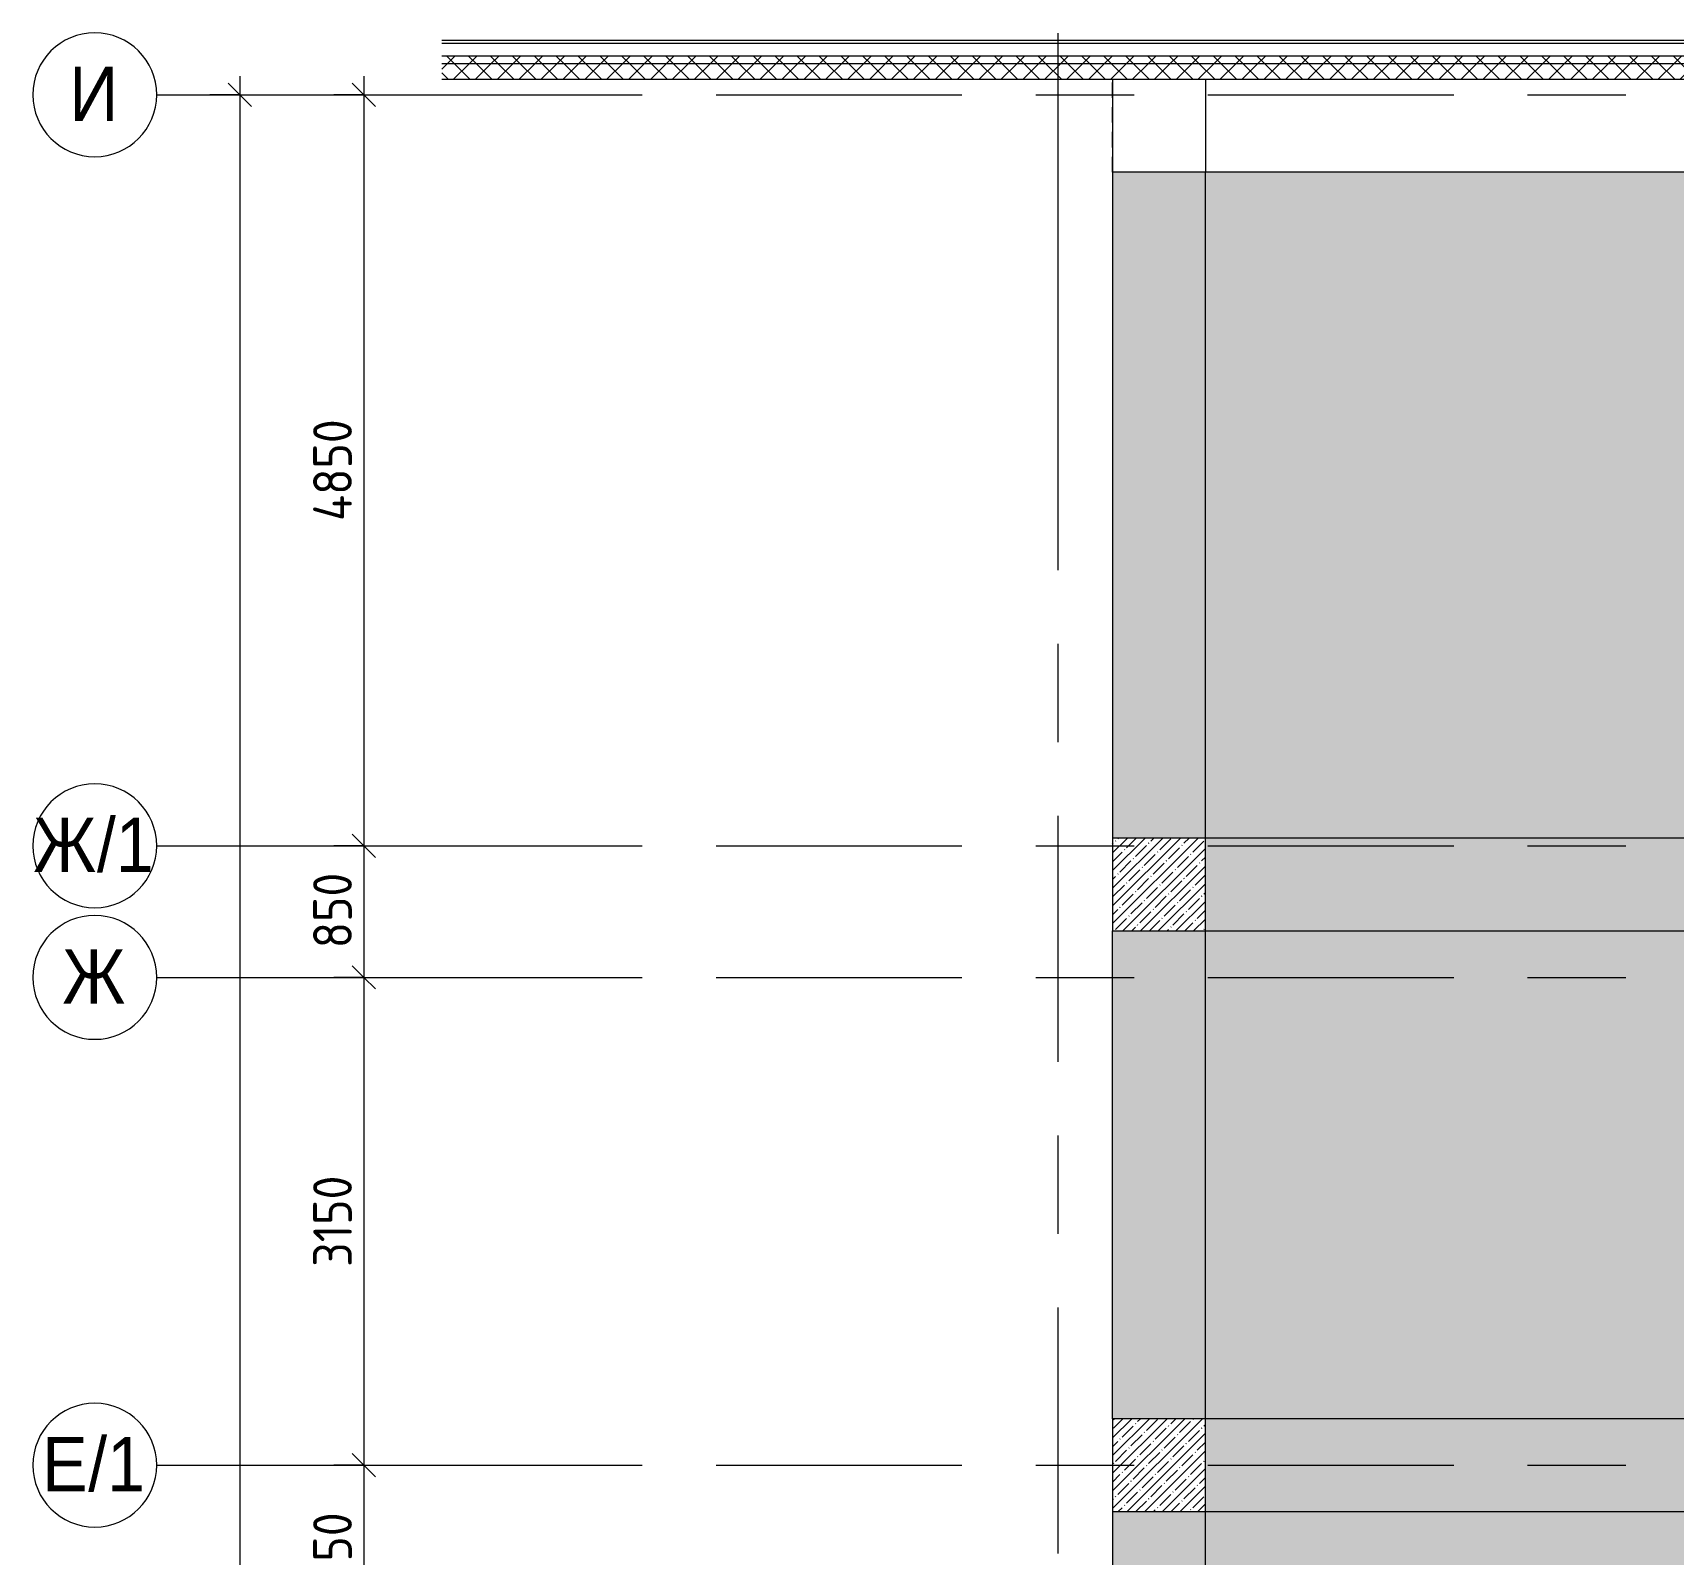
# Model space of a CAD drawing. Header units: millimetres. Extents: x -2911 to 191903, y -8553 to 29000.
# Drawn here: x -2911 to 7680, y 17575 to 27400 of the extents above; entities that cross this region are included whole.
import ezdxf

# ---------------------------------------------------------------- set-up
doc = ezdxf.new("R2010")
doc.units = ezdxf.units.MM
doc.linetypes.add('200_ШТРИХ__ш1_п0_6_', pattern=[160, 100, -60])
doc.linetypes.add('Осевая', pattern=[3175, 635, -476.25, 1587.5, -476.25])
for name, color, linetype, lineweight in [('A-ANNO-DIMS', 7, 'Continuous', 9), ('A-ANNO-DIMS-100', 7, 'Continuous', 9), ('A-DETL-MBND', 7, '200_ШТРИХ__ш1_п0_6_', 9), ('A-DETL-MBND-1', 7, 'Continuous', 9), ('A-FLOR', 7, 'Continuous', 9), ('A-WALL', 7, 'Continuous', 9), ('I-WALL', 7, 'Continuous', 9), ('S-COLS', 7, 'Continuous', 9), ('Оси', 7, 'Continuous', 9), ('Оси-1', 7, 'Continuous', 20), ('Оси-2', 7, 'Осевая', 9)]:
    doc.layers.add(name, color=color, linetype=linetype, lineweight=lineweight)
doc.layers.add('A-WALL-3', color=7, linetype='Continuous', lineweight=13, true_color=0x3c3c3c)
doc.layers.add('A-WALL-FNSH-1', color=7, linetype='Continuous', lineweight=9, true_color=0x3c3c3c)
doc.styles.add('Arial', font='arial.ttf', dxfattribs={"width": 0.9, "height": 350})
doc.styles.add('ISOCPEUR', font='isocpeur.ttf', dxfattribs={"width": 0.9, "height": 250})
doc.dimstyles.new('ISO-2_5_0_9К_БОЛЬШОЙ', dxfattribs={"dimscale": 304.8, "dimtxt": 248.995294, "dimasz": 0.492126, "dimexe": 0.393701, "dimexo": 0.984252, "dimgap": 0, "dimtad": 1, "dimdec": 0, "dimrnd": 10, "dimzin": 0, "dimdsep": 46, "dimtxsty": 'ISOCPEUR', "dimblk1": 'OBLIQUE', "dimblk2": 'OBLIQUE', "dimsah": 1, "dimcen": 0.09, "dimdle": 0.393701, "dimazin": 0, "dimtfac": 1, "dimtdec": 4, "dimtix": 1, "dimtmove": 0, "dimatfit": 3, "dimfxl": 1, "dimtvp": 1, "dimtolj": 1, "dimtzin": 0, "dimarcsym": 2})
doc.dimstyles.new('ISO-2_5_0_9К_БОЛЬШОЙ_1', dxfattribs={"dimscale": 304.8, "dimtxt": 248.995294, "dimasz": 0.492126, "dimexe": 0.393701, "dimexo": 0.984252, "dimgap": 0, "dimtad": 1, "dimdec": 0, "dimrnd": 10, "dimzin": 0, "dimdsep": 46, "dimtxsty": 'ISOCPEUR', "dimblk1": 'OBLIQUE', "dimblk2": 'OBLIQUE', "dimsah": 1, "dimcen": 0.09, "dimdle": 0.393701, "dimazin": 0, "dimtfac": 1, "dimtdec": 4, "dimtix": 1, "dimtmove": 2, "dimatfit": 3, "dimfxl": 1, "dimtvp": 1, "dimtolj": 1, "dimtzin": 0, "dimarcsym": 2})
pattern_1 = [(45, (0, 0), (-70.71068, 70.71068), []), (135, (0, 0), (-70.71068, -70.71068), [])]

# ---------------------------------------------------------------- blocks, each defined once
blk = doc.blocks.new('BSC_Колонна _Прямоугольная - 600х600-V21-План потолков с обозначением видов отделки и геометрии 2 этажа в осях 1-12')
at = {"layer": 'A-DETL-MBND'}
for p, q in [((-300, -300), (-300, 300)), ((300, 300), (300, -300)), ((300, -300), (-300, -300))]:
    blk.add_line(p, q, dxfattribs=at)
blk = doc.blocks.new('BSC_Колонна _Прямоугольная - 600х600-17858062-План потолков с обозначением видов отделки и геометрии 2 этажа в осях 1-12')
at = {"layer": 'S-COLS'}
h = blk.add_hatch(dxfattribs=at)
h.set_pattern_fill('FP_26', color=256, style=0, pattern_type=2)
h.set_pattern_definition([(45, (-4360, -18150), (-57.02463, 57.02463), []), (45, (-4302.975, -18150), (-57.02463, 57.02463), [100.806, -20.161, 3.353, -16.808])])
h.paths.add_polyline_path([(-300, -300), (300, -300), (300, 300), (-300, 300)])
for p, q in [((300, 300), (-300, 300)), ((-300, 300), (-300, -300)), ((300, -300), (300, 300)), ((-300, -300), (300, -300))]:
    blk.add_line(p, q, dxfattribs=at)
blk = doc.blocks.new('BSC_Колонна _Прямоугольная - 600х600-V22-План потолков с обозначением видов отделки и геометрии 2 этажа в осях 1-12')
at = {"layer": 'S-COLS'}
h = blk.add_hatch(dxfattribs=at)
h.set_pattern_fill('FP_27', color=256, style=0, pattern_type=2)
h.set_pattern_definition([(45, (-4360, -21900), (-57.02463, 57.02463), []), (45, (-4302.975, -21900), (-57.02463, 57.02463), [100.806, -20.161, 3.353, -16.808])])
h.paths.add_polyline_path([(-300, -300), (300, -300), (300, 300), (-300, 300)])
for p, q in [((300, 300), (-300, 300)), ((-300, 300), (-300, -300)), ((300, -300), (300, 300)), ((-300, -300), (300, -300))]:
    blk.add_line(p, q, dxfattribs=at)
blk = doc.blocks.new('Ось сетки - D8-29747960-План потолков с обозначением видов отделки и геометрии 2 этажа в осях 1-12')
at = {"layer": 'Оси-1'}
for start, end in [(360, 180), (180, 360)]:
    blk.add_arc((0, 0), 4, start, end, dxfattribs=at)
blk = doc.blocks.new('DIMBLOCK12-План потолков с обозначением видов отделки и геометрии 2 этажа в осях 1-12')
at = {"layer": 'A-ANNO-DIMS-100'}
for p, q in [((-774, 27120), (-774, 22150)), ((-968, 27000), (-654, 27000)), ((-774, 27000), (-968, 27000)), ((-968, 22150), (-654, 22150)), ((-774, 22150), (-968, 22150))]:
    blk.add_line(p, q, dxfattribs=at)
at = {"layer": 'A-ANNO-DIMS-100', "lineweight": 20}
for p, q in [((-774, 27000), (-849, 27075)), ((-774, 27000), (-699, 26925)), ((-774, 22150), (-849, 22225)), ((-774, 22150), (-699, 22075))]:
    blk.add_line(p, q, dxfattribs=at)
at = {"layer": 'A-ANNO-DIMS-100', "color": 0, "insert": (-1101, 24247), "char_height": 250, "width": 787.21, "attachment_point": 1, "rotation": 90, "line_spacing_factor": 1.149209, "style": 'ISOCPEUR'}
blk.add_mtext('4850', dxfattribs=at)
blk = doc.blocks.new('_Oblique')
at = {"color": 0, "linetype": 'ByBlock', "lineweight": -2}
blk.add_line((-0.5, -0.5), (0.5, 0.5), dxfattribs=at)
blk = doc.blocks.new('DIMBLOCK13-План потолков с обозначением видов отделки и геометрии 2 этажа в осях 1-12')
at = {"layer": 'A-ANNO-DIMS-100'}
for p, q in [((-968, 22150), (-654, 22150)), ((-774, 22150), (-968, 22150)), ((-774, 22150), (-774, 21300)), ((-968, 21300), (-654, 21300)), ((-774, 21300), (-968, 21300))]:
    blk.add_line(p, q, dxfattribs=at)
at = {"layer": 'A-ANNO-DIMS-100', "lineweight": 20}
for p, q in [((-774, 22150), (-849, 22225)), ((-774, 22150), (-699, 22075)), ((-774, 21300), (-849, 21375)), ((-774, 21300), (-699, 21225))]:
    blk.add_line(p, q, dxfattribs=at)
at = {"layer": 'A-ANNO-DIMS-100', "color": 0, "insert": (-1101, 21488), "char_height": 250, "width": 568.86, "attachment_point": 1, "rotation": 90, "line_spacing_factor": 1.149209, "style": 'ISOCPEUR'}
blk.add_mtext('850', dxfattribs=at)
blk = doc.blocks.new('DIMBLOCK14-План потолков с обозначением видов отделки и геометрии 2 этажа в осях 1-12')
at = {"layer": 'A-ANNO-DIMS-100'}
for p, q in [((-968, 21300), (-654, 21300)), ((-774, 21300), (-968, 21300)), ((-774, 21300), (-774, 18150)), ((-968, 18150), (-654, 18150)), ((-774, 18150), (-968, 18150))]:
    blk.add_line(p, q, dxfattribs=at)
at = {"layer": 'A-ANNO-DIMS-100', "lineweight": 20}
for p, q in [((-774, 21300), (-849, 21375)), ((-774, 21300), (-699, 21225)), ((-774, 18150), (-849, 18225)), ((-774, 18150), (-699, 18075))]:
    blk.add_line(p, q, dxfattribs=at)
at = {"layer": 'A-ANNO-DIMS-100', "color": 0, "insert": (-1101, 19431), "char_height": 250, "width": 706.76, "attachment_point": 1, "rotation": 90, "line_spacing_factor": 1.149209, "style": 'ISOCPEUR'}
blk.add_mtext('3150', dxfattribs=at)
blk = doc.blocks.new('DIMBLOCK15-План потолков с обозначением видов отделки и геометрии 2 этажа в осях 1-12')
at = {"layer": 'A-ANNO-DIMS-100', "lineweight": 20}
for p, q in [((-774, 18150), (-849, 18225)), ((-774, 18150), (-699, 18075)), ((-774, 17000), (-849, 17075)), ((-774, 17000), (-699, 16925))]:
    blk.add_line(p, q, dxfattribs=at)
at = {"layer": 'A-ANNO-DIMS-100'}
for p, q in [((-968, 18150), (-654, 18150)), ((-774, 18150), (-968, 18150)), ((-774, 18150), (-774, 17000)), ((-968, 17000), (-654, 17000)), ((-774, 17000), (-968, 17000))]:
    blk.add_line(p, q, dxfattribs=at)
at = {"layer": 'A-ANNO-DIMS-100', "color": 0, "insert": (-1101, 17302), "char_height": 250, "width": 655.05, "attachment_point": 1, "rotation": 90, "line_spacing_factor": 1.149209, "style": 'ISOCPEUR'}
blk.add_mtext('1150', dxfattribs=at)
blk = doc.blocks.new('DIMBLOCK22-План потолков с обозначением видов отделки и геометрии 2 этажа в осях 1-12')
at = {"layer": 'A-ANNO-DIMS-100'}
for p, q in [((-1574, 27120), (-1574, -120)), ((-1768, 27000), (-1454, 27000)), ((-1574, 27000), (-1768, 27000)), ((-1768, 0), (-1454, 0)), ((-1574, 0), (-1768, 0))]:
    blk.add_line(p, q, dxfattribs=at)
at = {"layer": 'A-ANNO-DIMS-100', "lineweight": 20}
for p, q in [((-1574, 27000), (-1649, 27075)), ((-1574, 27000), (-1499, 26925)), ((-1574, 0), (-1649, 75)), ((-1574, 0), (-1499, -75))]:
    blk.add_line(p, q, dxfattribs=at)
at = {"layer": 'A-ANNO-DIMS-100', "color": 0, "insert": (-1901, 13746), "char_height": 250, "width": 948.1, "attachment_point": 1, "rotation": 90, "line_spacing_factor": 1.149209, "style": 'ISOCPEUR'}
blk.add_mtext('27000', dxfattribs=at)

msp = doc.modelspace()

# ---------------------------------------------------------------- hatches: boundary and pattern name
at = {"layer": 'A-DETL-MBND-1'}
h = msp.add_hatch(color=256, dxfattribs=at)
h.paths.add_polyline_path([(4660, 15200), (4660, 17850), (4060, 17850), (4060, 15200), (4579.3, 15200)])
h.paths.add_polyline_path([(4660, 18450), (4660, 21600), (4060, 21600), (4060, 18450), (4660, 18450)])
h.paths.add_polyline_path([(13690, 17850), (13690, 18450), (4660, 18450), (4660, 17850), (9951, 17850)])
h.paths.add_polyline_path([(4660, 22200), (4660, 26500), (4060, 26500), (4060, 22200), (4586.5, 22200)])
h.paths.add_polyline_path([(5241.5, 21600), (13690, 21600), (13690, 22200), (4660, 22200), (4660, 21600), (4743.7, 21600)])
h = msp.add_hatch(color=256, dxfattribs=at)
h.paths.add_polyline_path([(13068.7, 15200), (13690, 15200), (13690, 17850), (4660, 17850), (4661, 15200), (12462.3, 15200)])
h.paths.add_polyline_path([(9104.5, 18450), (13690, 18450), (13690, 21600), (4660, 21600), (4660, 18450), (4795.8, 18450)])
h.paths.add_polyline_path([(9430.4, 22200), (13690, 22200), (13690, 26500), (4660, 26500), (4660, 22200), (5765.7, 22200)])
at = {"layer": 'A-WALL'}
h = msp.add_hatch(dxfattribs=at)
h.set_pattern_fill('FP_9', color=256, style=0, pattern_type=2)
h.set_pattern_definition(pattern_1)
h.paths.add_polyline_path([(-270.5, 27200), (13710, 27200), (13710, 27250), (-270.5, 27250)])
h = msp.add_hatch(dxfattribs=at)
h.set_pattern_fill('FP_9', color=256, style=0, pattern_type=2)
h.set_pattern_definition(pattern_1)
h.paths.add_polyline_path([(13689, 27100), (13710, 27100), (13710, 27200), (-270.5, 27200), (-270.5, 27100), (9430.4, 27100)])

# ---------------------------------------------------------------- linework, layer by layer
at = {"layer": 'A-DETL-MBND'}
msp.add_line((4660, 26500), (4060, 26500), dxfattribs=at)
at = {"layer": 'A-FLOR'}
for p, q in [((4060, 27100), (4060, 22200)), ((4660, 26500), (4060, 26500)), ((4660, 22200), (4660, 26500)), ((13690, 22200), (4660, 22200)), ((4060, 18450), (4060, 21600)), ((4660, 18450), (4660, 21600)), ((4660, 21600), (13690, 21600)), ((13690, 18450), (4660, 18450)), ((4060, 17850), (4060, 15200)), ((4660, 15200), (4660, 17850)), ((4660, 17850), (13690, 17850))]:
    msp.add_line(p, q, dxfattribs=at)
at = {"layer": 'A-WALL'}
for p, q in [((33760, 27250), (-270.5, 27250)), ((33710, 27200), (-270.5, 27200))]:
    msp.add_line(p, q, dxfattribs=at)
at = {"layer": 'A-WALL-3'}
for p, q in [((33840, 27330), (-270.5, 27330)), ((-270.5, 27100), (13689, 27100))]:
    msp.add_line(p, q, dxfattribs=at)
at = {"layer": 'A-WALL-FNSH-1'}
msp.add_line((33860, 27350), (-270.5, 27350), dxfattribs=at)
at = {"layer": 'I-WALL'}
for p in [(4660, 27100), (14560, 26500)]:
    msp.add_line(p, (4660, 26500), dxfattribs=at)
at = {"layer": 'Оси'}
for p, q in [((3710, 24898.1), (3710, 27398.1)), ((-2111, 27000), (389, 27000)), ((-2111, 22150), (389, 22150)), ((-2111, 21300), (389, 21300)), ((-2111, 18150), (389, 18150))]:
    msp.add_line(p, q, dxfattribs=at)
at = {"layer": 'Оси-2'}
for p, q in [((389, 27000), (31360, 27000)), ((3710, 593.7), (3710, 24898.1)), ((389, 22150), (35990, 22150)), ((389, 21300), (35990, 21300)), ((389, 18150), (35990, 18150))]:
    msp.add_line(p, q, dxfattribs=at)

# ---------------------------------------------------------------- block references
at = {"layer": 'A-DETL-MBND'}
msp.add_blockref('BSC_Колонна _Прямоугольная - 600х600-V21-План потолков с обозначением видов отделки и геометрии 2 этажа в осях 1-12', (4360, 26800), dxfattribs=at)
at = {"layer": 'S-COLS'}
for name, p in [('BSC_Колонна _Прямоугольная - 600х600-V22-План потолков с обозначением видов отделки и геометрии 2 этажа в осях 1-12', (4360, 21900)), ('BSC_Колонна _Прямоугольная - 600х600-17858062-План потолков с обозначением видов отделки и геометрии 2 этажа в осях 1-12', (4360, 18150))]:
    msp.add_blockref(name, p, dxfattribs=at)
at = {"layer": 'Оси-1', "xscale": 99.99999999999993, "yscale": 99.99999999999993, "zscale": 99.99999999999993, "rotation": 269.9999999999994}
for p in [(-2511, 27000), (-2511, 22150), (-2511, 21300), (-2511, 18150)]:
    msp.add_blockref('Ось сетки - D8-29747960-План потолков с обозначением видов отделки и геометрии 2 этажа в осях 1-12', p, dxfattribs=at)

# ---------------------------------------------------------------- texts
at = {"layer": 'Оси', "char_height": 350, "attachment_point": 1, "style": 'Arial'}
for s, insert, width in [('\\fArial|b0|i0|c204|p34|;\\W.9;И', (-2675.5, 27181), 389.62), ('/1', (-2496.9, 22331), 454.557), ('\\fArial|b0|i0|c204|p34|;\\W.9;Ж', (-2907.7, 22331), 497.848), ('\\fArial|b0|i0|c204|p34|;\\W.9;Ж', (-2720, 21481), 497.848), ('\\fArial|b0|i0|c204|p34|;\\W.9;Е', (-2851, 18331), 360.759), ('/1', (-2553.3, 18331), 454.557)]:
    msp.add_mtext(s, dxfattribs=dict(at, insert=insert, width=width))

# ---------------------------------------------------------------- dimensions: what is measured, and where the dimension line sits
at = {"layer": 'A-ANNO-DIMS'}
dim = msp.add_linear_dim(base=(-1574.1, 0), p1=(-1468.1, 27000), p2=(-1468.1, 0), angle=90, dimstyle='ISO-2_5_0_9К_БОЛЬШОЙ_1', override={"dimpost": '<>', "dimfxl": 26999.999823}, dxfattribs=at)
dim.commit()
dim.dimension.update_dxf_attribs({"geometry": 'DIMBLOCK22-План потолков с обозначением видов отделки и геометрии 2 этажа в осях 1-12', "text_midpoint": (-1734.1, 14219.9), "dimtype": 160, "text_rotation": 90})
for base, p1, p2, override, picture, middle in [((-774.1, 22150), (-668.1, 27000), (-668.1, 22150), {"dimpost": '<>', "dimfxl": 4849.999753}, 'DIMBLOCK12-План потолков с обозначением видов отделки и геометрии 2 этажа в осях 1-12', (-899.1, 24575)), ((-774.1, 21300), (-668.1, 22150), (-668.1, 21300), {"dimpost": '<>', "dimfxl": 850}, 'DIMBLOCK13-План потолков с обозначением видов отделки и геометрии 2 этажа в осях 1-12', (-899.1, 21725)), ((-774.1, 18150), (-668.1, 21300), (-668.1, 18150), {"dimpost": '<>', "dimfxl": 3150}, 'DIMBLOCK14-План потолков с обозначением видов отделки и геометрии 2 этажа в осях 1-12', (-899.1, 19725)), ((-774.1, 17000), (-668.1, 18150), (-668.1, 17000), {"dimpost": '<>', "dimfxl": 1150}, 'DIMBLOCK15-План потолков с обозначением видов отделки и геометрии 2 этажа в осях 1-12', (-899.1, 17575))]:
    dim = msp.add_linear_dim(base=base, p1=p1, p2=p2, angle=90, dimstyle='ISO-2_5_0_9К_БОЛЬШОЙ', override=override, dxfattribs=at)
    dim.commit()
    dim.dimension.update_dxf_attribs({"geometry": picture, "text_midpoint": middle})

doc.saveas('drawing.dxf')
